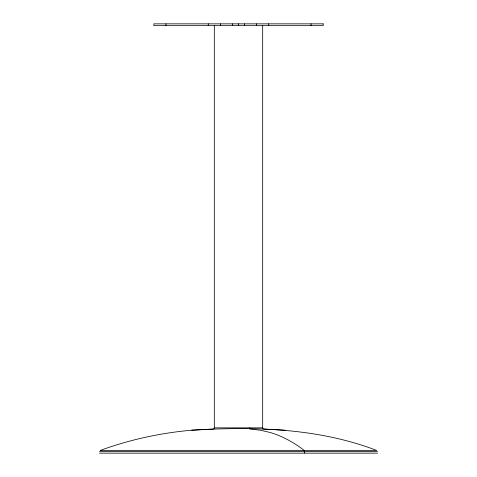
<?xml version="1.0" encoding="UTF-8"?>
<svg xmlns="http://www.w3.org/2000/svg" width="477" height="477" viewBox="0 0 477 477"><rect width="100%" height="100%" fill="white"/><g stroke="black" fill="none" stroke-linecap="round" stroke-linejoin="round"><path stroke-width="0.72" d="M191.849 430.188C160.606 432.949 129.702 439.621 100.253 450.437L376.735 450.437C317.789 427.899 254.098 426.474 191.849 430.188L213.136 429.061A1.21 1.21 0 0 0 214.316 427.851L214.316 25.663M214.316 427.851L262.684 427.851A1.21 1.21 0 0 0 263.864 429.061L285.151 430.188M99.449 451.576L377.551 451.576M99.449 453.15L377.551 453.15M304.642 453.15L304.368 450.544L300.76 447.843A347.053 166.384 90 0 0 270.405 432.556L260.335 430.188L250.127 429.061A1.21 0.555 90 0 1 249.584 427.851M304.457 450.693L304.642 451.576A1.21 0.572 90 0 0 304.266 450.437M311.058 23.85L311.058 25.663M268.73 23.85L268.73 25.663M262.684 25.663L262.684 427.851M256.638 23.85L256.638 25.663M244.546 23.85L244.546 25.663M238.5 23.85L238.5 25.663M232.454 23.85L232.454 25.663M220.362 23.85L220.362 25.663M208.27 23.85L208.27 25.663M165.942 23.85L165.942 25.663M323.15 23.85L153.85 23.85L153.85 25.663L323.15 25.663L323.15 23.85"/></g></svg>
